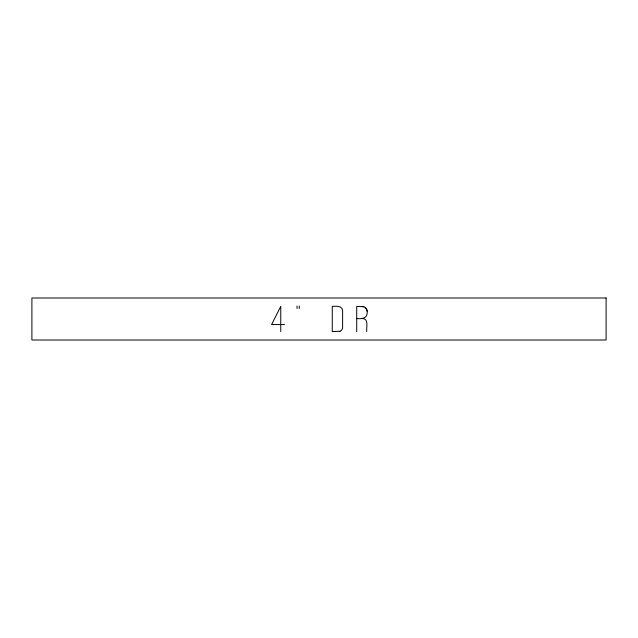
<?xml version="1.0" encoding="UTF-8"?>
<svg xmlns="http://www.w3.org/2000/svg" width="638" height="638" viewBox="0 0 638 638"><rect width="100%" height="100%" fill="white"/><g stroke="black" fill="none" stroke-linecap="round" stroke-linejoin="round"><path stroke-width="0.96" d="M363.82 306.742L356.714 306.376L356.714 331.593M356.714 318.529C360.454 319.056 366.794 318.761 367.113 313.76C367.966 310.275 365.702 306.392 361.898 306.376M284.468 324.551L271.581 324.551L280.76 306.376L280.76 331.561M362.559 318.49C369.139 318.817 366.132 327.541 366.73 331.561M365.462 307.755L366.659 309.278L367.113 311.137M299.246 306.033L299.246 308.513M297.045 306.033L297.045 308.513M339.998 331.258L332.27 331.593L332.27 306.407C335.891 306.168 342.383 305.458 342.606 310.714L342.606 327.286A4.299 4.299 0 0 1 339.998 331.266M606.1 297.994L31.9 297.994L31.9 340.006L606.1 340.006L606.1 297.994"/></g></svg>
